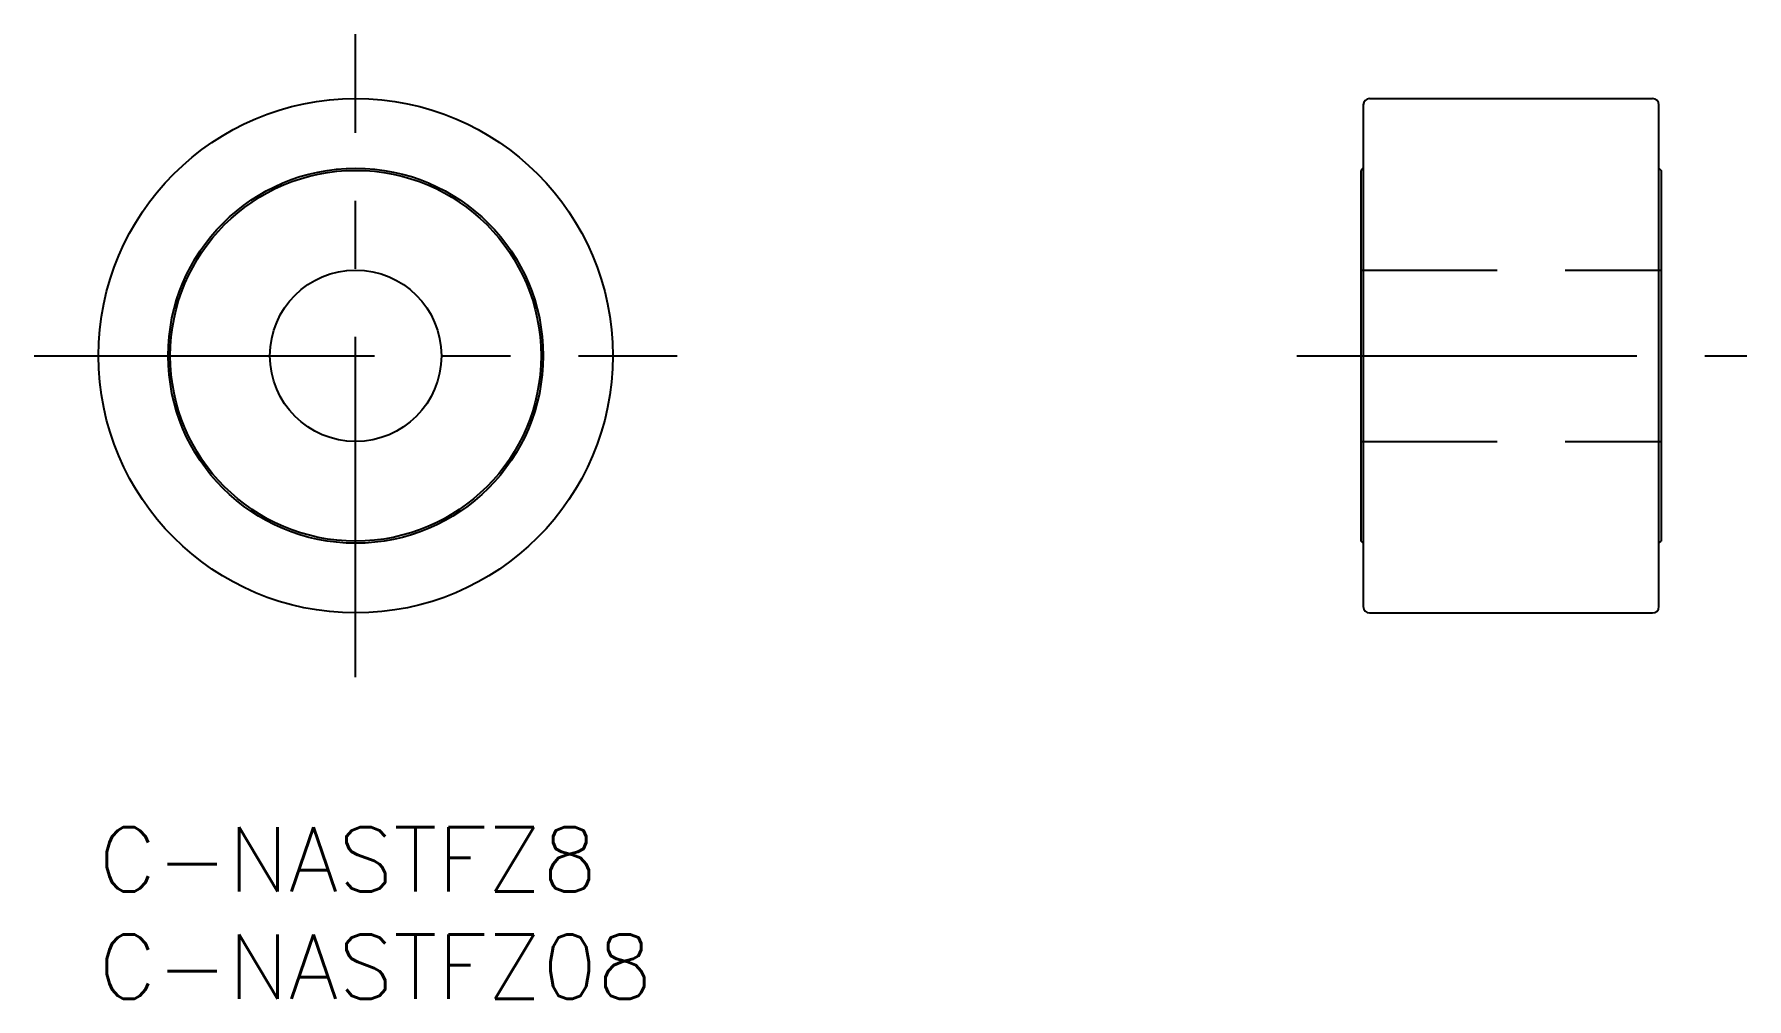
# Model space of a CAD drawing. Extents: x -3 to 76.9, y -8 to 37.
import ezdxf

# ---------------------------------------------------------------- set-up
doc = ezdxf.new("R2010")
doc.units = 0
doc.header["$LTSCALE"] = 0.5
doc.linetypes.add('CENTER', pattern=[50.8, 31.75, -6.35, 6.35, -6.35])
doc.linetypes.add('DASHED', pattern=[19.05, 12.7, -6.35])
for name, color, linetype in [('MSM_CENTER', 1, 'CENTER'), ('MSM_CONTINUOUS', 7, 'CONTINUOUS'), ('MSM_DASHED', 4, 'DASHED'), ('MSM_PART_NUMBER', 7, 'CONTINUOUS')]:
    doc.layers.add(name, color=color, linetype=linetype)
doc.styles.get("Standard").update_dxf_attribs({"font": 'txt.shx', "height": 3, "bigfont": 'bigfont.shx'})

# ---------------------------------------------------------------- blocks, each defined once
blk = doc.blocks.new('*U13')
at = {"layer": 'MSM_PART_NUMBER'}
blk.add_text('C-NASTFZ8', height=3, dxfattribs=at).set_placement((0, -3))
blk = doc.blocks.new('*U14')
at = {"layer": 'MSM_PART_NUMBER'}
blk.add_text('C-NASTFZ08', height=3, dxfattribs=at).set_placement((0, -8))

msp = doc.modelspace()

# ---------------------------------------------------------------- linework, layer by layer
at = {"layer": 'MSM_CENTER'}
for p, q in [((12, 7), (12, 37)), ((-3, 22), (27, 22)), ((55.92, 22), (76.92, 22))]:
    msp.add_line(p, q, dxfattribs=at)
at = {"layer": 'MSM_CONTINUOUS'}
for p, q in [((59.02, 33.7), (59.02, 10.3)), ((59.32, 34), (72.52, 34)), ((72.82, 10.3), (72.82, 33.7)), ((59.02, 30.75), (58.92, 30.65)), ((58.92, 13.35), (58.92, 30.65)), ((72.82, 30.75), (72.92, 30.65)), ((72.92, 30.65), (72.92, 13.35)), ((59.02, 13.25), (58.92, 13.35)), ((72.82, 13.25), (72.92, 13.35)), ((59.32, 10), (72.52, 10))]:
    msp.add_line(p, q, dxfattribs=at)
for radius in [12, 8.75, 8.65, 4]:
    msp.add_circle((12, 22), radius, dxfattribs=at)
for centre, start, end in [((59.32, 33.7), 90, 180), ((72.52, 33.7), 0, 90), ((59.32, 10.3), 180, 270), ((72.52, 10.3), 270, 0)]:
    msp.add_arc(centre, 0.3, start, end, dxfattribs=at)
at = {"layer": 'MSM_DASHED'}
for p, q in [((58.92, 26), (72.92, 26)), ((58.92, 18), (72.92, 18))]:
    msp.add_line(p, q, dxfattribs=at)

# ---------------------------------------------------------------- block references
at = {"layer": 'MSM_CONTINUOUS'}
for name in ['*U13', '*U14']:
    msp.add_blockref(name, (0, 0), dxfattribs=at)

doc.saveas('drawing.dxf')
